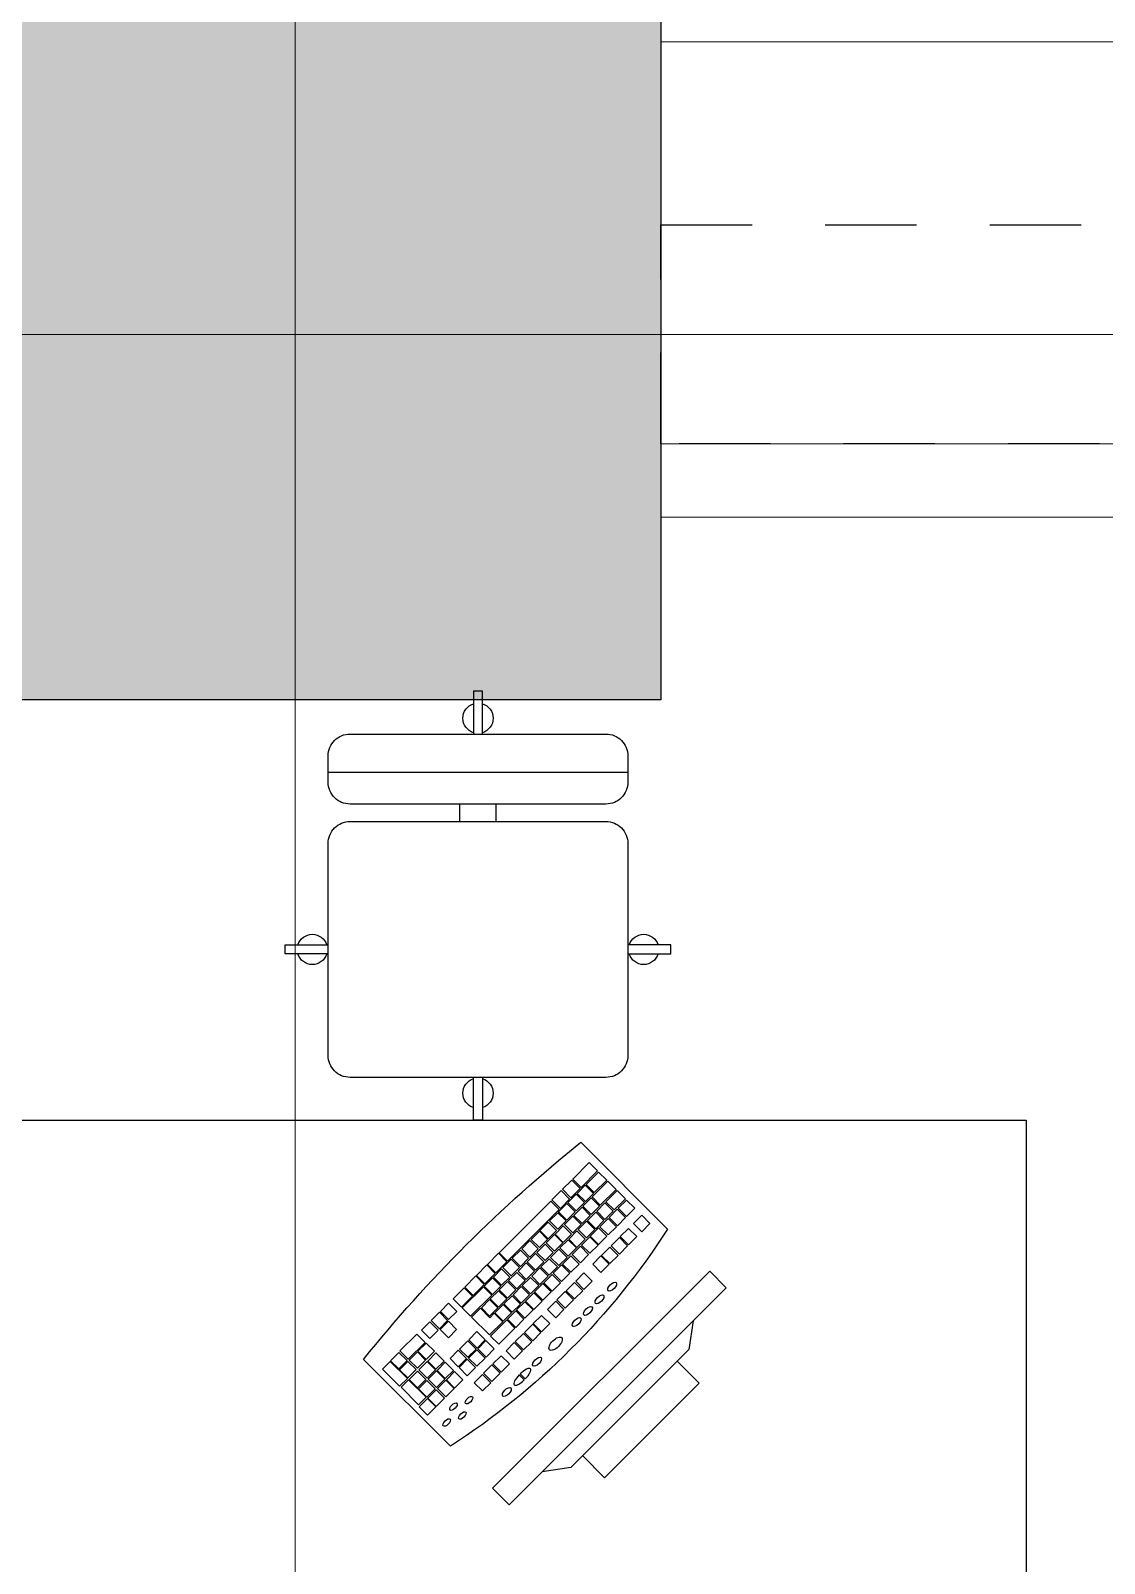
# Model space of a CAD drawing. Header units: metres. Extents: x -22 to 564, y 0 to 143.
# Drawn here: x 295.477 to 296.945, y 47.294 to 49.391 of the extents above; entities that cross this region are included whole.
import ezdxf

# ---------------------------------------------------------------- set-up
doc = ezdxf.new("R2010")
doc.units = ezdxf.units.M
doc.linetypes.add('EJES630', pattern=[6.3, 5.5, -0.4, 0, -0.4])
doc.linetypes.add('XREF 3N NEURO-ONCOLOGIA$0$HIDDEN2', pattern=[0.1875, 0.125, -0.0625])
doc.layers.add('EJES', color=11, linetype='EJES630', lineweight=0)
doc.layers.add('XREF 3N NEURO-ONCOLOGIA$0$MUROS DE TABLAROCA', color=150, linetype='Continuous', lineweight=13)
for name, color, linetype in [('XREF 3N NEURO-ONCOLOGIA$0$-CG-M-WALL', 7, 'Continuous'), ('XREF 3N NEURO-ONCOLOGIA$0$COLUMNAS', 6, 'Continuous'), ('XREF 3N NEURO-ONCOLOGIA$0$CONTRAVENTEOS', 6, 'XREF 3N NEURO-ONCOLOGIA$0$HIDDEN2'), ('XREF 3N NEURO-ONCOLOGIA$0$MOBILIARIO', 161, 'Continuous'), ('XREF 3N NEURO-ONCOLOGIA$0$MOBILIARIO FIJO', 40, 'Continuous'), ('XREF 3N NEURO-ONCOLOGIA$0$MOBILIARIO GUIAS MEC', 161, 'Continuous')]:
    doc.layers.add(name, color=color, linetype=linetype)

# ---------------------------------------------------------------- blocks, each defined once
blk = doc.blocks.new('XREF 3N NEURO-ONCOLOGIA$0$C-1')
at = {"layer": 'XREF 3N NEURO-ONCOLOGIA$0$-CG-M-WALL', "true_color": 0x636466}
h = blk.add_hatch(color=251, dxfattribs=at)
h.dxf.hatch_style = 1
h.paths.add_polyline_path([(-0.5, -0.5), (-0.5, 0.5), (0.5, 0.5), (0.5, -0.5)])
blk.add_lwpolyline([(-0.5, -0.5), (-0.5, 0.5), (0.5, 0.5), (0.5, -0.5)], close=True)
blk = doc.blocks.new('XREF 3N NEURO-ONCOLOGIA$0$silla')
at = {"layer": 'XREF 3N NEURO-ONCOLOGIA$0$MOBILIARIO'}
for p, q in [((54.2588, 36.8035), (54.6688, 36.8035)), ((54.4388, 36.7364), (54.4388, 36.7603)), ((54.4888, 36.7364), (54.4888, 36.7603))]:
    blk.add_line(p, q, dxfattribs=at)
for points in [[(54.4576, 36.8561), (54.4576, 36.9147), (54.47, 36.9147), (54.47, 36.8561)], [(54.2588, 36.5552), (54.2003, 36.5552), (54.2003, 36.5676), (54.2588, 36.5676)], [(54.6688, 36.5552), (54.7274, 36.5552), (54.7274, 36.5676), (54.6688, 36.5676)], [(54.4576, 36.3864), (54.4576, 36.3279), (54.47, 36.3279), (54.47, 36.3864)]]:
    blk.add_lwpolyline(points, dxfattribs=at)
for points in [[(54.6688, 36.8261, 0.414214), (54.6388, 36.8561), (54.2888, 36.8561, 0.414214), (54.2588, 36.8261), (54.2588, 36.7903, 0.414214), (54.2888, 36.7603), (54.6388, 36.7603, 0.414214), (54.6688, 36.7903)], [(54.6688, 36.7064, 0.414214), (54.6388, 36.7364), (54.2888, 36.7364, 0.414214), (54.2588, 36.7064), (54.2588, 36.4164, 0.414214), (54.2888, 36.3864), (54.6388, 36.3864, 0.414214), (54.6688, 36.4164)]]:
    blk.add_lwpolyline(points, format="xyb", close=True, dxfattribs=at)
for centre, start, end in [((54.4638, 36.8777), 107.3771, 252.6229), ((54.4638, 36.8777), 287.378, 72.622), ((54.2372, 36.5614), 17.378, 162.622), ((54.6904, 36.5614), 17.378, 162.622), ((54.2372, 36.5614), 197.3771, 342.6229), ((54.6904, 36.5614), 197.3771, 342.6229), ((54.4638, 36.3648), 107.3771, 252.6229), ((54.4638, 36.3648), 287.378, 72.622)]:
    blk.add_arc(centre, 0.0207, start, end, dxfattribs=at)
blk = doc.blocks.new('XREF 3N NEURO-ONCOLOGIA$0$A-01 CONJUNTO$0$XR-PLANTA QUINTO NIVEL$0$COMPUTADORA PLASMA')
for points in [[(-0.0663, 0.2099), (-0.0983, 0.2099), (-0.0983, -0.2101), (-0.0663, -0.2101)], [(-0.0428, 0.114), (-0.0663, 0.146), (-0.0663, -0.146), (-0.0428, -0.114)]]:
    blk.add_lwpolyline(points, close=True)
blk.add_lwpolyline([(-0.0428, 0.0914), (0, 0.0914), (0, -0.0914), (-0.0428, -0.0914)])
blk = doc.blocks.new('XREF 3N NEURO-ONCOLOGIA$0$A-01 CONJUNTO$0$XR-PLANTA QUINTO NIVEL$0$TECLADO')
for p, q in [((0.1794, 0.21), (0.0114, 0.21)), ((0.0114, -0.21), (0.1794, -0.21))]:
    blk.add_line(p, q)
at = {"color": 0}
for p, q in [((0.075, 0.0647), (0.075, 0.0475)), ((0.1095, 0.0647), (0.075, 0.0647)), ((0.1095, 0.039), (0.1095, 0.0647)), ((0.1867, 0.0745), (0.177, 0.0745)), ((0.1867, 0.0726), (0.177, 0.0726)), ((0.075, 0.0475), (0.0933, 0.0475)), ((0.0933, 0.0475), (0.0933, 0.039)), ((0.0933, 0.039), (0.1095, 0.039))]:
    blk.add_line(p, q, dxfattribs=at)
for points in [[(0.0723, 0.1861), (0.0723, 0.2011), (0.0392, 0.2011), (0.0392, 0.1861)], [(0.1086, 0.1861), (0.1086, 0.2008), (0.0747, 0.2008), (0.0747, 0.1861)], [(0.0546, 0.1667), (0.0546, 0.134), (0.0385, 0.134), (0.0385, 0.1667)], [(0.0556, 0.0434), (0.0556, 0.0648), (0.0393, 0.0648), (0.0393, 0.0434)], [(0.0732, 0.024), (0.0732, 0.0647), (0.0571, 0.0647), (0.0571, 0.024)], [(0.1276, 0.0333), (0.1276, 0.0647), (0.1116, 0.0647), (0.1116, 0.0333)], [(0.0556, 0.0207), (0.0556, 0.0421), (0.0393, 0.0421), (0.0393, 0.0207)], [(0.0556, -0.0006), (0.0556, 0.0197), (0.0393, 0.0197), (0.0393, -0.0006)], [(0.0556, -0.0232), (0.0556, -0.0016), (0.0392, -0.0016), (0.0392, -0.0232)], [(0.0556, -0.1241), (0.0556, -0.0241), (0.0393, -0.0241), (0.0393, -0.1241)], [(0.0556, -0.1264), (0.0556, -0.1444), (0.0393, -0.1444), (0.0393, -0.1264)], [(0.0556, -0.147), (0.0556, -0.1649), (0.0393, -0.1649), (0.0393, -0.147)], [(0.0554, -0.1668), (0.0554, -0.1985), (0.0393, -0.1985), (0.0393, -0.1668)], [(0.0731, -0.1745), (0.0731, -0.1985), (0.0574, -0.1985), (0.0574, -0.1745)], [(0.0912, -0.1681), (0.0912, -0.1985), (0.0752, -0.1985), (0.0752, -0.1681)], [(0.1093, -0.1769), (0.1093, -0.1985), (0.0932, -0.1985), (0.0932, -0.1769)]]:
    blk.add_lwpolyline(points, close=True, dxfattribs=at)
for points in [[(0.1272, 0.1862), (0.1272, 0.2022), (0.1112, 0.2022), (0.1112, 0.1862), (0.1272, 0.1862)], [(0.0547, 0.1692), (0.0547, 0.1852), (0.0388, 0.1852), (0.0388, 0.1692), (0.0547, 0.1692)], [(0.0721, 0.1692), (0.0721, 0.1852), (0.0562, 0.1852), (0.0562, 0.1692), (0.0721, 0.1692)], [(0.091, 0.1692), (0.091, 0.1852), (0.075, 0.1852), (0.075, 0.1692), (0.091, 0.1692)], [(0.1091, 0.1692), (0.1091, 0.1852), (0.0931, 0.1852), (0.0931, 0.1692), (0.1091, 0.1692)], [(0.1272, 0.1692), (0.1272, 0.1852), (0.1112, 0.1852), (0.1112, 0.1692), (0.1272, 0.1692)], [(0.0721, 0.1507), (0.0721, 0.1666), (0.0562, 0.1666), (0.0562, 0.1507), (0.0721, 0.1507)], [(0.0721, 0.1336), (0.0721, 0.1496), (0.0562, 0.1496), (0.0562, 0.1336), (0.0721, 0.1336)], [(0.091, 0.1507), (0.091, 0.1666), (0.075, 0.1666), (0.075, 0.1507), (0.091, 0.1507)], [(0.091, 0.1336), (0.091, 0.1496), (0.075, 0.1496), (0.075, 0.1336), (0.091, 0.1336)], [(0.1091, 0.1507), (0.1091, 0.1666), (0.0931, 0.1666), (0.0931, 0.1507), (0.1091, 0.1507)], [(0.1091, 0.1336), (0.1091, 0.1496), (0.0931, 0.1496), (0.0931, 0.1336), (0.1091, 0.1336)], [(0.1272, 0.1507), (0.1272, 0.1666), (0.1112, 0.1666), (0.1112, 0.1507), (0.1272, 0.1507)], [(0.1272, 0.1336), (0.1272, 0.1496), (0.1112, 0.1496), (0.1112, 0.1336), (0.1272, 0.1336)], [(0.0552, 0.1096), (0.0552, 0.1256), (0.0392, 0.1256), (0.0392, 0.1096), (0.0552, 0.1096)], [(0.0552, 0.0912), (0.0552, 0.1072), (0.0392, 0.1072), (0.0392, 0.0912), (0.0552, 0.0912)], [(0.0726, 0.0912), (0.0726, 0.1072), (0.0566, 0.1072), (0.0566, 0.0912), (0.0726, 0.0912)], [(0.1102, 0.1096), (0.1102, 0.1256), (0.0942, 0.1256), (0.0942, 0.1096), (0.1102, 0.1096)], [(0.1102, 0.0912), (0.1102, 0.1072), (0.0942, 0.1072), (0.0942, 0.0912), (0.1102, 0.0912)], [(0.1276, 0.1096), (0.1276, 0.1256), (0.1116, 0.1256), (0.1116, 0.1096), (0.1276, 0.1096)], [(0.1276, 0.0912), (0.1276, 0.1072), (0.1116, 0.1072), (0.1116, 0.0912), (0.1276, 0.0912)], [(0.1569, 0.1096), (0.1569, 0.1256), (0.1409, 0.1256), (0.1409, 0.1096), (0.1569, 0.1096)], [(0.1569, 0.0912), (0.1569, 0.1072), (0.1409, 0.1072), (0.1409, 0.0912), (0.1569, 0.0912)], [(0.0552, 0.0734), (0.0552, 0.0893), (0.0392, 0.0893), (0.0392, 0.0734), (0.0552, 0.0734)], [(0.1102, 0.0734), (0.1102, 0.0893), (0.0942, 0.0893), (0.0942, 0.0734), (0.1102, 0.0734)], [(0.1276, 0.0734), (0.1276, 0.0893), (0.1116, 0.0893), (0.1116, 0.0734), (0.1276, 0.0734)], [(0.1569, 0.0734), (0.1569, 0.0893), (0.1409, 0.0893), (0.1409, 0.0734), (0.1569, 0.0734)], [(0.1569, 0.048), (0.1569, 0.064), (0.1409, 0.064), (0.1409, 0.048), (0.1569, 0.048)], [(0.0914, 0.0303), (0.0914, 0.0462), (0.0754, 0.0462), (0.0754, 0.0303), (0.0914, 0.0303)], [(0.1569, 0.0303), (0.1569, 0.0462), (0.1409, 0.0462), (0.1409, 0.0303), (0.1569, 0.0303)], [(0.0733, 0.0066), (0.0733, 0.0225), (0.0573, 0.0225), (0.0573, 0.0066), (0.0733, 0.0066)], [(0.0914, 0.0131), (0.0914, 0.0291), (0.0754, 0.0291), (0.0754, 0.0131), (0.0914, 0.0131)], [(0.1095, 0.0219), (0.1095, 0.0379), (0.0935, 0.0379), (0.0935, 0.0219), (0.1095, 0.0219)], [(0.1276, 0.0159), (0.1276, 0.0319), (0.1116, 0.0319), (0.1116, 0.0159), (0.1276, 0.0159)], [(0.1569, 0.0124), (0.1569, 0.0284), (0.1409, 0.0284), (0.1409, 0.0124), (0.1569, 0.0124)], [(0.0733, -0.0111), (0.0733, 0.0048), (0.0573, 0.0048), (0.0573, -0.0111), (0.0733, -0.0111)], [(0.0914, -0.0046), (0.0914, 0.0114), (0.0754, 0.0114), (0.0754, -0.0046), (0.0914, -0.0046)], [(0.1095, 0.0048), (0.1095, 0.0207), (0.0935, 0.0207), (0.0935, 0.0048), (0.1095, 0.0048)], [(0.1095, -0.013), (0.1095, 0.003), (0.0935, 0.003), (0.0935, -0.013), (0.1095, -0.013)], [(0.1276, -0.0018), (0.1276, 0.0142), (0.1116, 0.0142), (0.1116, -0.0018), (0.1276, -0.0018)], [(0.1569, -0.0046), (0.1569, 0.0114), (0.1409, 0.0114), (0.1409, -0.0046), (0.1569, -0.0046)], [(0.0733, -0.0296), (0.0733, -0.0136), (0.0573, -0.0136), (0.0573, -0.0296), (0.0733, -0.0296)], [(0.0914, -0.0223), (0.0914, -0.0063), (0.0754, -0.0063), (0.0754, -0.0223), (0.0914, -0.0223)], [(0.1095, -0.0307), (0.1095, -0.0147), (0.0935, -0.0147), (0.0935, -0.0307), (0.1095, -0.0307)], [(0.1276, -0.019), (0.1276, -0.003), (0.1116, -0.003), (0.1116, -0.019), (0.1276, -0.019)], [(0.1276, -0.0367), (0.1276, -0.0207), (0.1116, -0.0207), (0.1116, -0.0367), (0.1276, -0.0367)], [(0.1569, -0.0321), (0.1569, -0.0161), (0.1409, -0.0161), (0.1409, -0.0321), (0.1569, -0.0321)], [(0.0733, -0.0474), (0.0733, -0.0314), (0.0573, -0.0314), (0.0573, -0.0474), (0.0733, -0.0474)], [(0.0914, -0.0407), (0.0914, -0.0248), (0.0754, -0.0248), (0.0754, -0.0407), (0.0914, -0.0407)], [(0.1095, -0.0491), (0.1095, -0.0331), (0.0935, -0.0331), (0.0935, -0.0491), (0.1095, -0.0491)], [(0.1276, -0.0544), (0.1276, -0.0384), (0.1116, -0.0384), (0.1116, -0.0544), (0.1276, -0.0544)], [(0.1569, -0.0505), (0.1569, -0.0345), (0.1409, -0.0345), (0.1409, -0.0505), (0.1569, -0.0505)], [(0.0733, -0.0658), (0.0733, -0.0499), (0.0573, -0.0499), (0.0573, -0.0658), (0.0733, -0.0658)], [(0.0914, -0.0586), (0.0914, -0.0426), (0.0754, -0.0426), (0.0754, -0.0586), (0.0914, -0.0586)], [(0.0914, -0.077), (0.0914, -0.061), (0.0754, -0.061), (0.0754, -0.077), (0.0914, -0.077)], [(0.1095, -0.0669), (0.1095, -0.051), (0.0935, -0.051), (0.0935, -0.0669), (0.1095, -0.0669)], [(0.1276, -0.0728), (0.1276, -0.0568), (0.1116, -0.0568), (0.1116, -0.0728), (0.1276, -0.0728)], [(0.1569, -0.0683), (0.1569, -0.0524), (0.1409, -0.0524), (0.1409, -0.0683), (0.1569, -0.0683)], [(0.0733, -0.0841), (0.0733, -0.0681), (0.0573, -0.0681), (0.0573, -0.0841), (0.0733, -0.0841)], [(0.0914, -0.0953), (0.0914, -0.0793), (0.0754, -0.0793), (0.0754, -0.0953), (0.0914, -0.0953)], [(0.1095, -0.0854), (0.1095, -0.0694), (0.0935, -0.0694), (0.0935, -0.0854), (0.1095, -0.0854)], [(0.1276, -0.0907), (0.1276, -0.0747), (0.1116, -0.0747), (0.1116, -0.0907), (0.1276, -0.0907)], [(0.1569, -0.0867), (0.1569, -0.0708), (0.1409, -0.0708), (0.1409, -0.0867), (0.1569, -0.0867)], [(0.0733, -0.1011), (0.0733, -0.0851), (0.0573, -0.0851), (0.0573, -0.1011), (0.0733, -0.1011)], [(0.0733, -0.1197), (0.0733, -0.1037), (0.0573, -0.1037), (0.0573, -0.1197), (0.0733, -0.1197)], [(0.0914, -0.1123), (0.0914, -0.0963), (0.0754, -0.0963), (0.0754, -0.1123), (0.0914, -0.1123)], [(0.1095, -0.1036), (0.1095, -0.0877), (0.0935, -0.0877), (0.0935, -0.1036), (0.1095, -0.1036)], [(0.1095, -0.1206), (0.1095, -0.1047), (0.0935, -0.1047), (0.0935, -0.1206), (0.1095, -0.1206)], [(0.1276, -0.1091), (0.1276, -0.0931), (0.1116, -0.0931), (0.1116, -0.1091), (0.1276, -0.1091)], [(0.1569, -0.1197), (0.1569, -0.1037), (0.1409, -0.1037), (0.1409, -0.1197), (0.1569, -0.1197)], [(0.0733, -0.1374), (0.0733, -0.1214), (0.0573, -0.1214), (0.0573, -0.1374), (0.0733, -0.1374)], [(0.0914, -0.1308), (0.0914, -0.1149), (0.0754, -0.1149), (0.0754, -0.1308), (0.0914, -0.1308)], [(0.1095, -0.1392), (0.1095, -0.1232), (0.0935, -0.1232), (0.0935, -0.1392), (0.1095, -0.1392)], [(0.1276, -0.1273), (0.1276, -0.1114), (0.1116, -0.1114), (0.1116, -0.1273), (0.1276, -0.1273)], [(0.1569, -0.1367), (0.1569, -0.1207), (0.1409, -0.1207), (0.1409, -0.1367), (0.1569, -0.1367)], [(0.0733, -0.1552), (0.0733, -0.1393), (0.0573, -0.1393), (0.0573, -0.1552), (0.0733, -0.1552)], [(0.0914, -0.1485), (0.0914, -0.1326), (0.0754, -0.1326), (0.0754, -0.1485), (0.0914, -0.1485)], [(0.1095, -0.1569), (0.1095, -0.1409), (0.0935, -0.1409), (0.0935, -0.1569), (0.1095, -0.1569)], [(0.1276, -0.1444), (0.1276, -0.1284), (0.1116, -0.1284), (0.1116, -0.1444), (0.1276, -0.1444)], [(0.1569, -0.1552), (0.1569, -0.1393), (0.1409, -0.1393), (0.1409, -0.1552), (0.1569, -0.1552)], [(0.0733, -0.173), (0.0733, -0.1571), (0.0573, -0.1571), (0.0573, -0.173), (0.0733, -0.173)], [(0.0914, -0.1664), (0.0914, -0.1504), (0.0754, -0.1504), (0.0754, -0.1664), (0.0914, -0.1664)], [(0.1095, -0.1748), (0.1095, -0.1588), (0.0935, -0.1588), (0.0935, -0.1748), (0.1095, -0.1748)], [(0.1276, -0.1629), (0.1276, -0.1469), (0.1116, -0.1469), (0.1116, -0.1629), (0.1276, -0.1629)], [(0.1276, -0.1806), (0.1276, -0.1647), (0.1116, -0.1647), (0.1116, -0.1806), (0.1276, -0.1806)], [(0.1569, -0.173), (0.1569, -0.157), (0.1409, -0.157), (0.1409, -0.173), (0.1569, -0.173)], [(0.1276, -0.1985), (0.1276, -0.1825), (0.1116, -0.1825), (0.1116, -0.1985), (0.1276, -0.1985)], [(0.1569, -0.1985), (0.1569, -0.1825), (0.1409, -0.1825), (0.1409, -0.1985), (0.1569, -0.1985)]]:
    blk.add_lwpolyline(points, dxfattribs=at)
for centre, radius, start, end in [((1.9378, 0), 1.9378, 173.7786, 186.2214), ((-0.7911, 0), 0.993, 347.7905, 12.2095)]:
    blk.add_arc(centre, radius, start, end)
at = {"color": 0, "extrusion": (0, 0, -1)}
for centre, major_axis in [((0.1529, 0.1907), (0, 0.00665)), ((0.1441, 0.1688), (0, 0.00665)), ((0.1612, 0.1688), (0, 0.00665)), ((0.1529, 0.1474), (0, 0.00665)), ((0.1815, 0.103), (0, 0.00782)), ((0.1815, 0.0444), (0, 0.00782)), ((0.182, 0.0091), (0, 0.0117)), ((0.1815, -0.0323), (0, 0.00782)), ((0.1815, -0.0539), (0, 0.00782)), ((0.1815, -0.0763), (0, 0.00782)), ((0.1815, -0.1007), (0, 0.00782))]:
    blk.add_ellipse(centre, major_axis=major_axis, ratio=0.470035, dxfattribs=at)
for centre, start_param, end_param in [((0.1818, 0.0737), 4.762857, 7.803514), ((0.1818, 0.073), 7.880054, 10.969502)]:
    blk.add_ellipse(centre, major_axis=(0, 0.0153), ratio=0.319888, start_param=start_param, end_param=end_param, dxfattribs=at)
blk = doc.blocks.new('XREF 3N NEURO-ONCOLOGIA$0$A$Cc6f28d17')
at = {"extrusion": (-1.12301e-09, -1.54614e-16, -1), "xscale": -1, "zscale": -1, "rotation": 359.9999921124361}
for name, p in [('XREF 3N NEURO-ONCOLOGIA$0$A-01 CONJUNTO$0$XR-PLANTA QUINTO NIVEL$0$TECLADO', (0.0726, -0.0912)), ('XREF 3N NEURO-ONCOLOGIA$0$A-01 CONJUNTO$0$XR-PLANTA QUINTO NIVEL$0$COMPUTADORA PLASMA', (-0.2865, -0.0912))]:
    blk.add_blockref(name, p, dxfattribs=at)
blk = doc.blocks.new('XREF 3N NEURO-ONCOLOGIA$0$A$C9f185805')
at = {"layer": 'XREF 3N NEURO-ONCOLOGIA$0$MOBILIARIO', "xscale": -1, "rotation": 180}
blk.add_blockref('XREF 3N NEURO-ONCOLOGIA$0$A$Cc6f28d17', (-0.1882, -0.0913), dxfattribs=at)
blk = doc.blocks.new('XREF 3N NEURO-ONCOLOGIA')
at = {"layer": 'XREF 3N NEURO-ONCOLOGIA$0$CONTRAVENTEOS', "color": 3, "elevation": 0}
blk.add_lwpolyline([(16.858, 40.8901), (16.858, 33.5401), (16.558, 33.5401), (16.558, 40.8901)], close=True, dxfattribs=at)
at = {"layer": 'XREF 3N NEURO-ONCOLOGIA$0$MOBILIARIO FIJO'}
blk.add_lwpolyline([(14.883, 41.8901), (15.633, 41.8901), (15.633, 40.3901), (14.883, 40.3901)], close=True, dxfattribs=at)
at = {"layer": 'XREF 3N NEURO-ONCOLOGIA$0$MUROS DE TABLAROCA', "elevation": 0}
for points in [[(16.458, 40.8901), (16.458, 38.8151), (17.108, 38.8151)], [(16.558, 40.8901), (16.558, 38.9151), (17.108, 38.9151)]]:
    blk.add_lwpolyline(points, dxfattribs=at)
at = {"layer": 'XREF 3N NEURO-ONCOLOGIA$0$MUROS DE TABLAROCA'}
blk.add_lwpolyline([(17.2079, 40.8901), (17.208, 38.8151), (17.108, 38.8151), (17.108, 40.8901)], dxfattribs=at)
at = {"layer": 'XREF 3N NEURO-ONCOLOGIA$0$COLUMNAS'}
blk.add_blockref('XREF 3N NEURO-ONCOLOGIA$0$C-1', (16.708, 41.3901, 0), dxfattribs=at)
at = {"layer": 'XREF 3N NEURO-ONCOLOGIA$0$MOBILIARIO', "linetype": 'ByBlock', "xscale": -1, "rotation": 270}
blk.add_blockref('XREF 3N NEURO-ONCOLOGIA$0$silla', (-20.6949, -13.3238), dxfattribs=at)
at = {"layer": 'XREF 3N NEURO-ONCOLOGIA$0$MOBILIARIO GUIAS MEC', "rotation": 224.9999999999999}
blk.add_blockref('XREF 3N NEURO-ONCOLOGIA$0$A$C9f185805', (15.2779, 40.9716), dxfattribs=at)

msp = doc.modelspace()

# ---------------------------------------------------------------- block references
at = {"rotation": 90}
msp.add_blockref('XREF 3N NEURO-ONCOLOGIA', (337.2286, 32.2671), dxfattribs=at)

# ---------------------------------------------------------------- next in the draw order: linework, layer by layer
at = {"layer": 'EJES'}
for p, q in [((295.8386, 33.1628), (295.8386, 58.5478)), ((281.0409, 48.9751), (337.8181, 48.9751))]:
    msp.add_line(p, q, dxfattribs=at)

doc.saveas('drawing.dxf')
